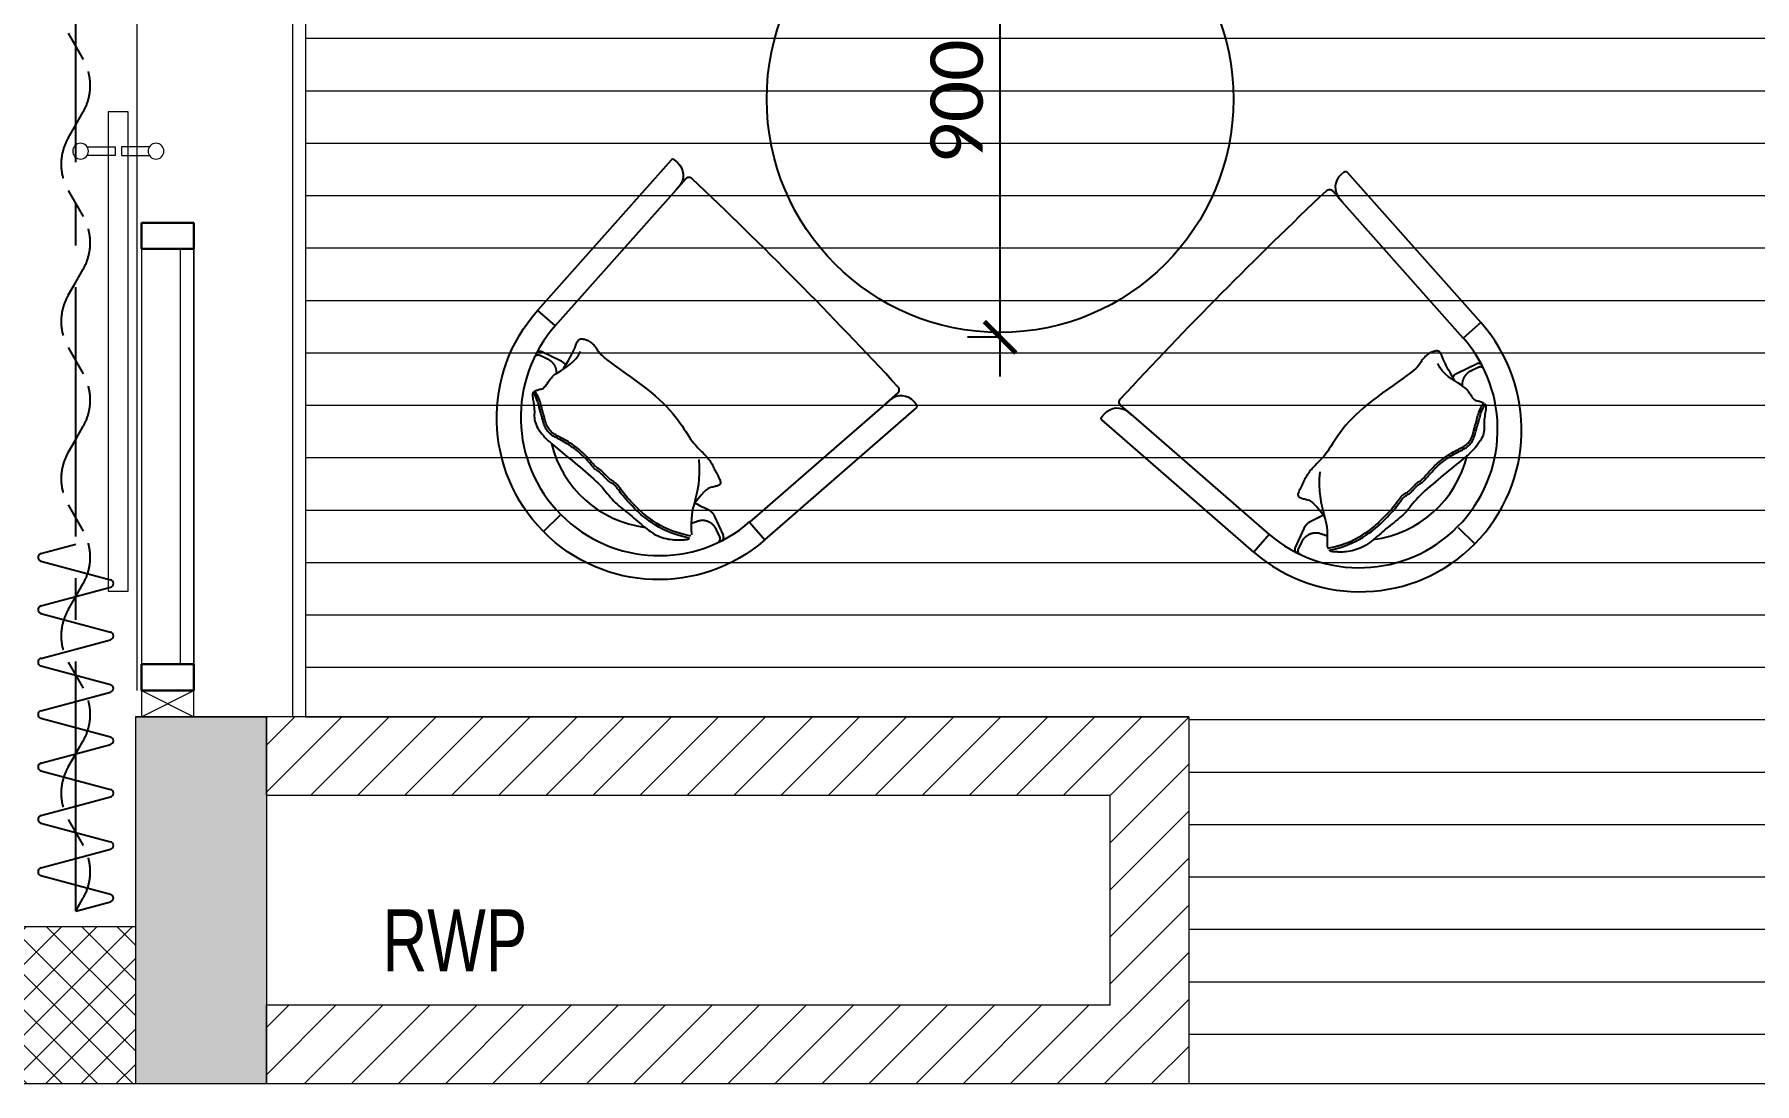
# Model space of a CAD drawing. Header units: millimetres. Extents: x -18512 to 101824, y -95768 to 52898.
# Drawn here: x 30495 to 33778, y -63147 to -61145 of the extents above; entities that cross this region are included whole.
import ezdxf

# ---------------------------------------------------------------- set-up
doc = ezdxf.new("R2010")
doc.units = ezdxf.units.MM
doc.header["$LTSCALE"] = 25
doc.header["$PDMODE"] = 3
doc.linetypes.add('CENTER2', pattern=[28.575, 19.05, -3.175, 3.175, -3.175])
doc.linetypes.add('HIDDEN2', pattern=[4.7625, 3.175, -1.5875])
doc.layers.get('0').update_dxf_attribs({"color": 254, "lineweight": 0})
doc.layers.get('Defpoints').update_dxf_attribs({"lineweight": 0})
for name, color, linetype in [('1547 I-StB-p-00-GA$0$WD-FURNITURE', 1, 'Continuous'), ('4_Furniture', 3, 'Continuous'), ('AR WALL HATCH', 8, 'Continuous'), ('WD-FURNITURE-2', 5, 'Continuous'), ('WD-JOINERY-2', 5, 'Continuous')]:
    doc.layers.add(name, color=color, linetype=linetype)
for name, color, linetype, lineweight in [('A-ANNO-TEXT', 2, 'Continuous', 9), ('A-DOOR', 31, 'Continuous', 18), ('A-GLAZ', 6, 'Continuous', 9), ('A-GLAZ-CWMG', 51, 'Continuous', 9), ('Archi-frame', 253, 'Continuous', 9), ('I-WALL', 2, 'Continuous', 9), ('S-COLS', 6, 'Continuous', 9), ('wood flooring', 8, 'Continuous', 13)]:
    doc.layers.add(name, color=color, linetype=linetype, lineweight=lineweight)
doc.styles.add('Arial Narrow_3', font='fi_9001f.ttf', dxfattribs={"width": 0.75, "height": 117.993921})
doc.styles.add('FW_Calibri', font='calibri.ttf')
doc.dimstyles.new('1-50', dxfattribs={"dimscale": 50, "dimtxt": 2, "dimasz": 1.2, "dimexe": 1.25, "dimexo": 0.625, "dimtad": 1, "dimdec": 0, "dimtxsty": 'FW_Calibri', "dimblk": 'ARCHTICK', "dimcen": 2.5, "dimdle": 1.5, "dimadec": 0, "dimazin": 0, "dimtfac": 1, "dimtdec": 0, "dimtmove": 0, "dimatfit": 3, "dimfxl": 6, "dimfxlon": 1, "dimarcsym": 0})

# ---------------------------------------------------------------- blocks, each defined once
blk = doc.blocks.new('A$C8985d8ab')
at = {"layer": 'WD-JOINERY-2', "color": 9}
for p, q in [((366.2, 634.5), (398.7, 672.2)), ((497.7, 669.5), (430.4, 683)), ((369.4, 500.5), (202.8, 440.2)), ((741.7, 425.9), (751.3, 444.1)), ((36.6, 411.3), (131.5, 423.1)), ((369.3, 371.2), (242.9, 372.8)), ((749.1, 348.7), (742.1, 378.1)), ((892.3, 306.5), (887.1, 268.3)), ((334.6, 265.1), (285.9, 259.6)), ((418.8, 102.7), (524.1, 113.9)), ((462.9, 112.8), (462.9, 112.8)), ((462.9, 112.8), (462.9, 112.8)), ((418.2, 3.2), (380.2, 24.5)), ((433.4, 4.6), (433.4, 4.6)), ((439.7, 1.8), (510.7, 30.5))]:
    blk.add_line(p, q, dxfattribs=at)
for points in [[(653.3, 427.9), (654.4, 473.5), (682.6, 509.3), (708.2, 531.4), (717.3, 529)], [(630.7, 435.3), (622.1, 460.6), (643.6, 501.1)], [(780.9, 319.7), (767.9, 339.2), (798.9, 346.2), (768.2, 352.7), (757.1, 370.3), (753.8, 393.4), (760.3, 426), (778.3, 452.5), (796, 467.5)], [(618.2, 367.5), (608.4, 338.2)], [(635.8, 337.5), (642.1, 316.8), (657.6, 298.3)], [(697.3, 240.4), (707.2, 272), (712.2, 292.4), (687.6, 313.5), (670.2, 345.8)]]:
    blk.add_lwpolyline(points, dxfattribs=at)
blk.add_lwpolyline([(714.6, 392.3), (734.6, 382.5), (738.8, 357.5), (754.2, 332.1), (792.9, 312.3), (851.6, 307), (883.4, 299.4), (890.4, 306.1), (911, 310.1), (938.7, 323.1), (957.6, 354.6), (965.3, 390.9), (959.5, 432), (942, 462), (905.8, 474.3), (892.1, 476.9), (892.3, 481.5), (858, 480), (819.2, 478.6), (780.3, 470.4), (754.9, 459.7), (738.5, 439.5), (732.9, 414.6), (713.3, 403.3)], close=True, dxfattribs=at)
for centre, radius, start, end in [((423.9, 650.5), 33.2, 78.6121, 139.1544), ((551.8, 937.8), 273.7, 258.6122, 262.6732), ((416.7, -113), 785.7, 57.4457, 82.6731), ((390, 613.9), 31.5, 139.1544, 284.4986), ((475.5, 283.4), 309.8, 47.399, 104.4986), ((619.9, -234.5), 787, 89.3213, 105.5828), ((785.7, 465.1), 99.9, 7.643, 57.4457), ((90.7, 750.3), 329.7, 277.0987, 289.8724), ((41.8, 369.9), 41.8, 97.0986, 295.744), ((237.7, -36.5), 409.4, 89.278, 115.744), ((378.5, -76), 447.3, 76.5459, 91.1753), ((259.3, 917.9), 657.2, 276.5769, 290.3058), ((498.3, 355.9), 243.4, 276.1017, 338.7228), ((763.2, 278.5), 124.3, 312.4672, 355.2768), ((275.3, 216.9), 40.4, 102.8076, 268.1986), ((305.5, 84), 176.7, 96.3655, 102.8076), ((442.6, 911.1), 741.7, 266.8808, 289.977), ((322.5, 1718.6), 1542.8, 268.1986, 271.9976), ((457.3, 612.7), 577.3, 280.0982, 312.4672), ((422.1, 71.7), 31.2, 96.1016, 190.2634), ((391, 43.9), 22.2, 89.0247, 240.7369), ((600.7, -192), 240.1, 100.0982, 112.0145), ((430.4, 24.9), 24.9, 240.7369, 292.0145)]:
    blk.add_arc(centre, radius, start, end, dxfattribs=at)
blk = doc.blocks.new('System Panel - Glazed-8454171-GROUND FLOOR PLAN')
at = {"layer": 'A-GLAZ', "lineweight": 18}
for p, q in [((396.25, 49.5), (-396.25, 49.5)), ((-396.25, 49.5), (-396.25, 24.5)), ((396.25, 24.5), (396.25, 49.5)), ((-396.25, 24.5), (396.25, 24.5))]:
    blk.add_line(p, q, dxfattribs=at)
blk = doc.blocks.new('Q  CurtainWall sliding door - GD03 85mm-8454172-GROUND FLOOR PLAN')
at = {"layer": 'A-DOOR'}
for p, q in [((276.7, 153.3), (276.7, 100)), ((292.7, 100), (292.7, 153.3)), ((209.7, 75), (209.7, 113)), ((209.7, 113), (1124.1, 113)), ((276.7, 100), (292.7, 100)), ((1124.1, 113), (1124.1, 75)), ((1124.1, 75), (209.7, 75)), ((276.7, 34.7), (276.7, 88)), ((276.7, 88), (292.7, 88)), ((292.7, 88), (292.7, 34.7))]:
    blk.add_line(p, q, dxfattribs=at)
for centre in [(284.7, 166), (284.7, 22)]:
    blk.add_circle(centre, 15, dxfattribs=at)
blk = doc.blocks.new('Rectangular Mullion - 50 x 100mm-8454170-GROUND FLOOR PLAN')
at = {"layer": 'A-GLAZ-CWMG'}
for p, q in [((15590.4, -12877.3), (15590.4, -12084.8)), ((15690.4, -12877.3), (15690.4, -12084.8))]:
    blk.add_line(p, q, dxfattribs=at)
blk = doc.blocks.new('Rectangular Mullion - 50 x 100mm-7747785-GROUND FLOOR PLAN')
at = {"layer": 'A-GLAZ-CWMG', "lineweight": 30}
for p, q in [((0, 50), (-50, 50)), ((-50, 50), (-50, -50)), ((0, -50), (0, 50)), ((-50, -50), (0, -50))]:
    blk.add_line(p, q, dxfattribs=at)
blk = doc.blocks.new('Rectangular Mullion - 50 x 100mm-5950993-GROUND FLOOR PLAN')
at = {"layer": 'A-GLAZ-CWMG', "lineweight": 30}
for p, q in [((-25, 50), (25, 50)), ((-25, -50), (-25, 50)), ((25, 50), (25, -50)), ((25, -50), (-25, -50))]:
    blk.add_line(p, q, dxfattribs=at)
blk = doc.blocks.new('*U340')
at = {"color": 1}
for p, q in [((67.8, 66.3), (32.2, -66.3)), ((82.2, 66.3), (100, 0)), ((167.8, 66.3), (132.2, -66.3)), ((182.2, 66.3), (200, 0)), ((267.8, 66.3), (232.2, -66.3)), ((282.2, 66.3), (300, 0)), ((367.8, 66.3), (332.2, -66.3)), ((382.2, 66.3), (400, 0)), ((467.8, 66.3), (432.2, -66.3)), ((482.2, 66.3), (500, 0)), ((567.8, 66.3), (532.2, -66.3)), ((582.2, 66.3), (600, 0)), ((667.8, 66.3), (632.2, -66.3)), ((682.2, 66.3), (700, 0)), ((0, 0), (17.8, -66.3)), ((100, 0), (117.8, -66.3)), ((200, 0), (217.8, -66.3)), ((300, 0), (317.8, -66.3)), ((400, 0), (417.8, -66.3)), ((500, 0), (517.8, -66.3)), ((600, 0), (617.8, -66.3))]:
    blk.add_line(p, q, dxfattribs=at)
at = {"color": 1, "linetype": 'CENTER2'}
blk.add_line((0, 0), (2143.8, 0), dxfattribs=at)
at = {"color": 1, "linetype": 'HIDDEN2'}
for p, q in [((175, 14.4), (125, -14.4)), ((275, 14.4), (300, 0)), ((475, 14.4), (425, -14.4)), ((575, 14.4), (600, 0)), ((775, 14.4), (725, -14.4)), ((875, 14.4), (900, 0)), ((1075, 14.4), (1025, -14.4)), ((1175, 14.4), (1200, 0)), ((1375, 14.4), (1325, -14.4)), ((1475, 14.4), (1500, 0)), ((1675, 14.4), (1625, -14.4)), ((1775, 14.4), (1800, 0)), ((1975, 14.4), (1925, -14.4)), ((2075, 14.4), (2100, 0)), ((0, 0), (25, -14.4)), ((300, 0), (325, -14.4)), ((600, 0), (625, -14.4)), ((900, 0), (925, -14.4)), ((1200, 0), (1225, -14.4)), ((1500, 0), (1525, -14.4)), ((1800, 0), (1825, -14.4))]:
    blk.add_line(p, q, dxfattribs=at)
at = {"color": 1}
for centre, start, end in [((75, 64.3), 15, 165), ((175, 64.3), 15, 165), ((275, 64.3), 15, 165), ((375, 64.3), 15, 165), ((475, 64.3), 15, 165), ((575, 64.3), 15, 165), ((675, 64.3), 15, 165), ((25, -64.3), 195, 345), ((125, -64.3), 195, 345), ((225, -64.3), 195, 345), ((325, -64.3), 195, 345), ((425, -64.3), 195, 345), ((525, -64.3), 195, 345), ((625, -64.3), 195, 345)]:
    blk.add_arc(centre, 7.5, start, end, dxfattribs=at)
at = {"color": 1, "linetype": 'HIDDEN2'}
for centre, start, end in [((225, -72.2), 60, 120), ((525, -72.2), 60, 120), ((825, -72.2), 60, 120), ((1125, -72.2), 60, 120), ((1425, -72.2), 60, 120), ((1725, -72.2), 60, 120), ((2025, -72.2), 60, 120), ((75, 72.2), 240, 300), ((375, 72.2), 240, 300), ((675, 72.2), 240, 300), ((975, 72.2), 240, 300), ((1275, 72.2), 240, 300), ((1575, 72.2), 240, 300), ((1875, 72.2), 240, 300)]:
    blk.add_arc(centre, 100, start, end, dxfattribs=at)
blk = doc.blocks.new('_ArchTick')
at = {"color": 0, "linetype": 'ByBlock', "const_width": 0.15}
blk.add_lwpolyline([(-0.5, -0.5), (0.5, 0.5)], dxfattribs=at)
blk = doc.blocks.new('*D446')
at = {"layer": 'Defpoints', "color": 0, "transparency": 16777216}
for p in [(32338.3, -60823.2), (32338.3, -60823.2), (32338.3, -61722.7)]:
    blk.add_point(p, dxfattribs=at)
at = {"layer": 'I-WALL', "color": 0, "lineweight": -2, "transparency": 16777216}
for p, q in [((32338.3, -61797.7), (32338.3, -60748.2)), ((32338.3, -60823.2), (32275.8, -60823.2)), ((32338.3, -61722.7), (32275.8, -61722.7))]:
    blk.add_line(p, q, dxfattribs=at)
at = {"layer": 'I-WALL', "color": 0, "lineweight": -2, "transparency": 16777216, "xscale": 59.99999999999995, "yscale": 59.99999999999995, "zscale": 59.99999999999995}
for p, rotation in [((32338.3, -60823.2), 90), ((32338.3, -61722.7), 270)]:
    blk.add_blockref('_ArchTick', p, dxfattribs=dict(at, rotation=rotation))
at = {"layer": 'I-WALL', "color": 0, "transparency": 16777216, "insert": (32255.8, -61273), "char_height": 100, "attachment_point": 5, "rotation": 90, "style": 'FW_Calibri'}
blk.add_mtext('900', dxfattribs=at)

msp = doc.modelspace()

# ---------------------------------------------------------------- hatches: boundary and pattern name
at = {"layer": 'AR WALL HATCH', "lineweight": 5, "ltscale": 25}
h = msp.add_hatch(dxfattribs=at)
h.set_pattern_fill('ANSI31', color=256, scale=20, style=0)
h.set_pattern_definition([(45, (15109.02, 35539.32), (-44.90128, 44.90128), [])])
h.paths.add_polyline_path([(30938.1, -62446.9), (32698.1, -62446.9), (32698.1, -63146.9), (30938.1, -63146.9), (30938.1, -62996.9), (32548.1, -62996.9), (32548.1, -62596.9), (30938.1, -62596.9)])
h = msp.add_hatch(dxfattribs=at)
h.set_pattern_fill('ANSI37', color=256, scale=15, style=0)
h.set_pattern_definition([(45, (15109.02, 35539.32), (-33.67596, 33.67596), []), (135, (15109.02, 35539.32), (-33.67596, -33.67596), [])])
h.paths.add_polyline_path([(30688.1, -63146.9), (25818.1, -63146.9), (25818.1, -62846.9), (30688.1, -62846.9)])
at = {"layer": 'S-COLS', "lineweight": 5}
msp.add_hatch(color=252, dxfattribs=at).paths.add_polyline_path([(30938.1, -62446.9), (30938.1, -63146.9), (30688.1, -63146.9), (30688.1, -62446.9), (30788.1, -62446.9)], flags=0)
at = {"layer": 'wood flooring'}
h = msp.add_hatch(dxfattribs=at)
h.set_pattern_fill('_USER', color=256, scale=100, pattern_type=0)
h.set_pattern_definition([(360, (338285.01, 171947.46), (-2e-14, 100), [])])
h.paths.add_polyline_path([(33755.5, -49171.9), (31012.9, -49171.9), (31012.9, -49811.5), (31012.9, -62446.9), (32698.1, -62446.9), (32698.1, -63146.9), (33808.1, -63146.9)])

# ---------------------------------------------------------------- linework, layer by layer
at = {"layer": '1547 I-StB-p-00-GA$0$WD-FURNITURE'}
for p, q in [((31499.5, -61767.6), (31463.5, -61750.6)), ((33211.8, -61790.8), (33247.7, -61773.8)), ((31498.7, -62062.4), (31467, -62093.8)), ((31793.4, -62064.6), (31810, -62100.7)), ((32917.8, -62087.8), (32901.2, -62123.9)), ((33212.5, -62085.6), (33244.2, -62117))]:
    msp.add_line(p, q, dxfattribs=at)
at = {"layer": '1547 I-StB-p-00-GA$0$WD-FURNITURE', "linetype": 'Continuous'}
for p, q in [((32128.4, -61842.3), (32128.4, -61842.3)), ((32582.8, -61865.4), (32582.8, -61865.4))]:
    msp.add_line(p, q, dxfattribs=at)
at = {"layer": '1547 I-StB-p-00-GA$0$WD-FURNITURE'}
for points in [[(31716.5, -61384.3, 0.414214), (31710.8, -61384.7), (31455.7, -61671.6)], [(31716.5, -61384.3), (31716.5, -61384.3), (31722.5, -61389.7, -0.407734), (31725.7, -61434.9)], [(32122, -61847.8), (32143, -61829.6, 0.423323), (32143.7, -61817.9, 0.016951), (31750, -61420, 0.423327), (31738.4, -61420.6), (31719.9, -61441.5)], [(32994.7, -61407.5), (32994.7, -61407.5), (32988.7, -61412.8, 0.407734), (32985.5, -61458.1)], [(32994.7, -61407.5, -0.414214), (33000.4, -61407.8), (33255.5, -61694.8)], [(32128.6, -61842.1), (31859.8, -62075.9), (31889, -62109.6, -0.93783), (31455.7, -61671.6), (31489, -61701.2), (31725.7, -61434.9)], [(32589.3, -61871), (32568.2, -61852.7, -0.423323), (32567.5, -61841.1, -0.016951), (32961.2, -61443.2, -0.423327), (32972.9, -61443.7), (32991.4, -61464.6)], [(32582.6, -61865.2), (32851.5, -62099.1), (32822.2, -62132.7, 0.93783), (33255.5, -61694.8), (33222.2, -61724.4), (32985.5, -61458.1)], [(32179, -61851.8), (32179, -61851.8), (32173.8, -61845.7, 0.407734), (32128.6, -61842.1)], [(31889, -62109.6), (32178.6, -61857.5, 0.414214), (32179, -61851.8)], [(32822.2, -62132.7), (32532.6, -61880.7, -0.414214), (32532.2, -61874.9)], [(32532.2, -61874.9), (32532.2, -61874.9), (32537.4, -61868.9, -0.407734), (32582.6, -61865.2)], [(31799.2, -62114.7, 0.422618), (31803.4, -62103.9), (31797.2, -62090.5), (31796.8, -62089.7)], [(32912, -62137.9, -0.422618), (32907.8, -62127.1), (32914, -62113.7), (32914.4, -62112.8)]]:
    msp.add_lwpolyline(points, format="xyb", dxfattribs=at)
for points in [[(31505.2, -61782.7), (31510.2, -61774.2), (31514.3, -61767), (31517.6, -61761.1), (31520.2, -61756.3), (31522.3, -61752.3), (31523.9, -61749), (31525.2, -61746.3), (31526.3, -61743.9), (31527.2, -61741.8), (31528, -61739.8), (31528.8, -61737.9), (31529.5, -61736.2), (31530.1, -61734.7), (31530.8, -61733.3), (31531.4, -61731.9), (31532.1, -61730.8), (31532.8, -61729.7), (31533.5, -61728.7), (31534.3, -61727.9), (31535.2, -61727.1), (31536.2, -61726.6), (31537.4, -61726.1), (31538.6, -61725.9), (31540.1, -61725.8), (31541.7, -61725.9), (31543.4, -61726.2), (31545.2, -61726.6), (31547.2, -61727.2), (31549.2, -61728), (31551.2, -61729), (31553.2, -61730.1), (31555.3, -61731.3), (31557.2, -61732.7), (31559.1, -61734.2), (31561, -61735.9), (31562.7, -61737.6), (31564.3, -61739.3), (31565.9, -61741.1), (31567.3, -61743), (31568.5, -61744.8), (31569.6, -61746.7), (31570.8, -61748.6), (31572.2, -61750.7), (31574, -61753.1), (31576.5, -61755.8), (31579.8, -61759), (31584.1, -61762.8), (31589.6, -61767.3), (31596.5, -61772.5), (31604.5, -61778.3), (31613.4, -61784.7), (31623, -61791.5), (31632.9, -61798.6), (31643, -61805.9), (31652.9, -61813.2), (31662.5, -61820.5), (31671.4, -61827.7), (31679.7, -61834.7), (31687.5, -61841.5), (31694.6, -61848.2), (31701.3, -61854.8), (31707.4, -61861.3), (31713, -61867.6), (31718.2, -61873.9), (31722.9, -61880), (31727.2, -61886), (31731.2, -61891.9), (31734.9, -61897.5), (31738.4, -61902.8), (31741.6, -61907.9), (31744.7, -61912.6), (31747.6, -61917), (31750.5, -61920.9), (31753.3, -61924.5), (31756, -61927.8), (31758.7, -61930.8), (31761.3, -61933.6), (31763.9, -61936.2), (31766.4, -61938.8), (31768.9, -61941.3), (31771.4, -61943.7), (31773.8, -61946.2), (31776.1, -61948.7), (31778.3, -61951.2), (31780.4, -61953.6), (31782.3, -61956), (31784.1, -61958.3), (31785.8, -61960.6), (31787.2, -61962.8), (31788.5, -61965), (31789.7, -61967.1), (31790.8, -61969.2), (31791.8, -61971.4), (31792.8, -61973.6), (31793.9, -61975.8), (31795, -61978.1), (31796.2, -61980.4), (31797.4, -61982.8), (31798.7, -61985.3), (31799.9, -61987.7), (31801.1, -61990), (31802.2, -61992.2), (31803.1, -61994.3), (31803.8, -61996.2), (31804.3, -61997.9), (31804.6, -61999.3), (31804.6, -62000.6), (31804.5, -62001.8), (31804.1, -62002.8), (31803.5, -62003.6), (31802.7, -62004.4), (31801.7, -62005.1), (31800.6, -62005.7), (31799.2, -62006.2), (31797.7, -62006.8), (31796, -62007.2), (31794.2, -62007.7), (31792.2, -62008.2), (31790.2, -62008.7), (31788, -62009.1), (31785.7, -62009.7), (31783.2, -62010.6), (31780.3, -62012.2), (31776.8, -62014.8), (31772.7, -62018.6), (31767.7, -62024.1), (31761.8, -62031.4), (31754.7, -62041)], [(31748, -62102.1), (31735.2, -62099.4), (31723.7, -62096.3), (31713.5, -62092.8), (31704.3, -62089.1), (31696.1, -62085.2), (31688.8, -62081.3), (31682.4, -62077.4), (31676.6, -62073.7), (31671.5, -62070.2), (31667, -62066.9), (31662.9, -62063.8), (31659.1, -62060.7), (31655.7, -62057.8), (31652.4, -62054.8), (31649.3, -62051.9), (31646.2, -62048.9), (31643, -62045.7), (31639.8, -62042.5), (31636.6, -62039.3), (31633.4, -62036), (31630.3, -62032.6), (31627.4, -62029.3), (31624.5, -62026.1), (31621.9, -62022.8), (31619.4, -62019.7), (31617.2, -62016.7), (31615.1, -62013.8), (31613.2, -62011.1), (31611.3, -62008.6), (31609.6, -62006.3), (31607.9, -62004.3), (31606.3, -62002.5), (31604.6, -62001), (31603, -61999.8), (31601.4, -61998.7), (31599.8, -61997.7), (31598.1, -61996.7), (31596.5, -61995.7), (31594.8, -61994.6), (31593, -61993.3), (31591.3, -61991.7), (31589.5, -61990), (31587.7, -61988.2), (31585.9, -61986.2), (31584.1, -61984.3), (31582.4, -61982.5), (31580.7, -61980.7), (31579.1, -61979.2), (31577.6, -61977.9), (31576.2, -61976.8), (31574.8, -61975.9), (31573.5, -61975), (31572.2, -61974.2), (31571, -61973.4), (31569.7, -61972.5), (31568.5, -61971.6), (31567.2, -61970.4), (31565.9, -61969.1), (31564.5, -61967.7), (31563.1, -61966.1), (31561.5, -61964.3), (31559.9, -61962.4), (31558.1, -61960.3), (31556.1, -61958.1), (31554, -61955.8), (31551.8, -61953.3), (31549.3, -61950.7), (31546.7, -61948.1), (31544, -61945.4), (31541.1, -61942.7), (31538.1, -61939.9), (31535, -61937.2), (31531.7, -61934.6), (31528.4, -61932), (31524.9, -61929.5), (31521.5, -61927.1), (31518, -61924.7), (31514.5, -61922.5), (31511.1, -61920.5), (31507.8, -61918.6), (31504.6, -61916.8), (31501.5, -61915.2), (31498.5, -61913.6), (31495.6, -61912.2), (31492.9, -61910.7), (31490.3, -61909.3), (31487.9, -61907.9), (31485.7, -61906.5), (31483.6, -61904.9), (31481.7, -61903.3), (31480, -61901.6), (31478.4, -61899.8), (31476.9, -61897.9), (31475.6, -61896), (31474.4, -61893.9), (31473.4, -61891.6), (31472.4, -61889.3), (31471.5, -61886.9), (31470.8, -61884.5), (31470.1, -61882.1), (31469.5, -61879.8), (31468.9, -61877.6), (31468.5, -61875.6), (31468, -61873.8), (31467.7, -61872.4), (31467.3, -61871.1), (31467, -61870.1), (31466.7, -61869.1), (31466.4, -61868.2), (31466.1, -61867.4), (31465.8, -61866.4), (31465.5, -61865.4), (31465.1, -61864.2), (31464.8, -61862.8), (31464.4, -61861.3), (31463.9, -61859.6), (31463.4, -61857.8), (31462.9, -61855.7), (31462.3, -61853.5), (31461.7, -61851.2), (31461.1, -61848.7), (31460.3, -61846), (31459.4, -61843.1), (31458.2, -61840), (31456.8, -61836.6), (31455.1, -61833.1), (31453, -61829.3), (31450.5, -61825.2), (31450.8, -61825.1), (31452.1, -61824.5), (31453.6, -61824), (31455.2, -61823.5), (31456.7, -61823), (31458.2, -61822.6), (31459.7, -61822.2), (31461, -61821.9), (31462.2, -61821.6), (31463.2, -61821.4), (31464.1, -61821.1), (31465, -61820.8), (31465.8, -61820.4), (31466.6, -61820), (31467.4, -61819.4), (31468.2, -61818.6), (31469.1, -61817.6), (31470.1, -61816.5), (31471.1, -61815.3), (31472.1, -61813.8), (31473.2, -61812.3), (31474.3, -61810.7), (31475.3, -61809.1), (31476.4, -61807.4), (31477.5, -61805.6), (31478.7, -61803.9), (31480.2, -61802), (31481.9, -61800), (31484.1, -61797.8), (31486.9, -61795.4), (31490.4, -61792.8), (31494.6, -61789.9), (31499.7, -61786.7), (31505.5, -61783.1), (31511.6, -61779), (31517.7, -61774.5), (31523.7, -61769.4), (31529.1, -61763.7), (31533.8, -61757.2), (31537.4, -61750)], [(33206, -61805.9), (33201, -61797.3), (33196.9, -61790.2), (33193.6, -61784.3), (33191, -61779.4), (33188.9, -61775.5), (33187.3, -61772.2), (33186, -61769.5), (33185, -61767.1), (33184, -61764.9), (33183.2, -61762.9), (33182.4, -61761.1), (33181.8, -61759.4), (33181.1, -61757.8), (33180.5, -61756.4), (33179.8, -61755.1), (33179.2, -61753.9), (33178.5, -61752.8), (33177.7, -61751.9), (33176.9, -61751), (33176, -61750.3), (33175, -61749.7), (33173.8, -61749.3), (33172.6, -61749), (33171.2, -61749), (33169.6, -61749.1), (33167.8, -61749.3), (33166, -61749.8), (33164.1, -61750.4), (33162.1, -61751.2), (33160, -61752.1), (33158, -61753.2), (33156, -61754.5), (33154, -61755.9), (33152.1, -61757.4), (33150.3, -61759), (33148.5, -61760.7), (33146.9, -61762.5), (33145.4, -61764.3), (33144, -61766.1), (33142.7, -61768), (33141.6, -61769.8), (33140.4, -61771.7), (33139, -61773.8), (33137.2, -61776.2), (33134.7, -61779), (33131.4, -61782.2), (33127.1, -61786), (33121.6, -61790.5), (33114.7, -61795.7), (33106.7, -61801.5), (33097.8, -61807.9), (33088.2, -61814.7), (33078.3, -61821.8), (33068.2, -61829), (33058.3, -61836.4), (33048.8, -61843.7), (33039.8, -61850.8), (33031.5, -61857.8), (33023.8, -61864.7), (33016.6, -61871.4), (33010, -61878), (33003.9, -61884.4), (32998.2, -61890.8), (32993.1, -61897), (32988.3, -61903.2), (32984, -61909.2), (32980, -61915), (32976.3, -61920.6), (32972.8, -61926), (32969.6, -61931.1), (32966.5, -61935.8), (32963.6, -61940.2), (32960.7, -61944.1), (32957.9, -61947.7), (32955.2, -61950.9), (32952.5, -61953.9), (32949.9, -61956.7), (32947.3, -61959.4), (32944.8, -61961.9), (32942.3, -61964.4), (32939.9, -61966.9), (32937.5, -61969.4), (32935.2, -61971.9), (32932.9, -61974.3), (32930.9, -61976.7), (32928.9, -61979.1), (32927.1, -61981.5), (32925.5, -61983.7), (32924, -61985.9), (32922.7, -61988.1), (32921.5, -61990.3), (32920.5, -61992.4), (32919.4, -61994.5), (32918.4, -61996.7), (32917.3, -61998.9), (32916.2, -62001.2), (32915, -62003.6), (32913.8, -62006), (32912.5, -62008.4), (32911.3, -62010.8), (32910.1, -62013.2), (32909.1, -62015.4), (32908.2, -62017.5), (32907.4, -62019.3), (32906.9, -62021), (32906.6, -62022.5), (32906.6, -62023.8), (32906.8, -62024.9), (32907.1, -62025.9), (32907.7, -62026.8), (32908.5, -62027.6), (32909.5, -62028.2), (32910.7, -62028.8), (32912, -62029.4), (32913.5, -62029.9), (32915.2, -62030.4), (32917, -62030.9), (32919, -62031.3), (32921, -62031.8), (32923.2, -62032.3), (32925.5, -62032.9), (32928, -62033.8), (32930.9, -62035.4), (32934.4, -62037.9), (32938.5, -62041.8), (32943.5, -62047.2), (32949.4, -62054.6), (32956.5, -62064.2)], [(32963.2, -62125.3), (32976, -62122.6), (32987.5, -62119.5), (32997.8, -62116), (33007, -62112.3), (33015.1, -62108.4), (33022.4, -62104.5), (33028.9, -62100.6), (33034.6, -62096.9), (33039.7, -62093.4), (33044.3, -62090.1), (33048.4, -62086.9), (33052.1, -62083.9), (33055.5, -62080.9), (33058.8, -62078), (33061.9, -62075), (33065.1, -62072), (33068.2, -62068.9), (33071.4, -62065.7), (33074.6, -62062.4), (33077.8, -62059.1), (33080.9, -62055.8), (33083.9, -62052.5), (33086.7, -62049.2), (33089.3, -62046), (33091.8, -62042.9), (33094, -62039.9), (33096.1, -62037), (33098.1, -62034.3), (33099.9, -62031.8), (33101.6, -62029.5), (33103.3, -62027.4), (33105, -62025.7), (33106.6, -62024.2), (33108.2, -62022.9), (33109.8, -62021.8), (33111.5, -62020.8), (33113.1, -62019.9), (33114.8, -62018.9), (33116.5, -62017.7), (33118.2, -62016.4), (33119.9, -62014.9), (33121.7, -62013.2), (33123.5, -62011.3), (33125.3, -62009.4), (33127.1, -62007.5), (33128.8, -62005.6), (33130.5, -62003.9), (33132.1, -62002.4), (33133.6, -62001.1), (33135, -62000), (33136.4, -61999), (33137.7, -61998.2), (33139, -61997.4), (33140.2, -61996.6), (33141.5, -61995.7), (33142.7, -61994.7), (33144, -61993.6), (33145.3, -61992.3), (33146.7, -61990.9), (33148.2, -61989.2), (33149.7, -61987.5), (33151.4, -61985.6), (33153.2, -61983.5), (33155.1, -61981.3), (33157.2, -61978.9), (33159.5, -61976.5), (33161.9, -61973.9), (33164.5, -61971.2), (33167.2, -61968.5), (33170.1, -61965.8), (33173.1, -61963.1), (33176.2, -61960.4), (33179.5, -61957.7), (33182.9, -61955.2), (33186.3, -61952.6), (33189.7, -61950.2), (33193.2, -61947.9), (33196.7, -61945.7), (33200.1, -61943.6), (33203.4, -61941.7), (33206.7, -61939.9), (33209.8, -61938.3), (33212.8, -61936.8), (33215.6, -61935.3), (33218.3, -61933.9), (33220.9, -61932.5), (33223.3, -61931.1), (33225.6, -61929.6), (33227.6, -61928.1), (33229.5, -61926.5), (33231.3, -61924.8), (33232.9, -61923), (33234.3, -61921.1), (33235.6, -61919.1), (33236.8, -61917), (33237.9, -61914.8), (33238.8, -61912.5), (33239.7, -61910.1), (33240.5, -61907.6), (33241.1, -61905.2), (33241.7, -61902.9), (33242.3, -61900.7), (33242.8, -61898.8), (33243.2, -61897), (33243.6, -61895.5), (33243.9, -61894.3), (33244.2, -61893.2), (33244.5, -61892.3), (33244.8, -61891.4), (33245.1, -61890.5), (33245.4, -61889.6), (33245.7, -61888.6), (33246.1, -61887.4), (33246.5, -61886), (33246.9, -61884.5), (33247.3, -61882.8), (33247.8, -61880.9), (33248.3, -61878.9), (33248.9, -61876.7), (33249.5, -61874.3), (33250.2, -61871.8), (33250.9, -61869.1), (33251.9, -61866.2), (33253, -61863.1), (33254.4, -61859.8), (33256.1, -61856.2), (33258.2, -61852.4), (33260.7, -61848.4), (33260.4, -61848.2), (33259.1, -61847.7), (33257.6, -61847.1), (33256.1, -61846.6), (33254.5, -61846.2), (33253, -61845.7), (33251.6, -61845.4), (33250.2, -61845.1), (33249.1, -61844.8), (33248, -61844.5), (33247.1, -61844.3), (33246.2, -61844), (33245.4, -61843.6), (33244.6, -61843.1), (33243.8, -61842.5), (33243, -61841.8), (33242.1, -61840.8), (33241.1, -61839.7), (33240.1, -61838.4), (33239.1, -61837), (33238, -61835.5), (33237, -61833.9), (33235.9, -61832.2), (33234.8, -61830.5), (33233.7, -61828.8), (33232.5, -61827), (33231.1, -61825.1), (33229.3, -61823.1), (33227.1, -61820.9), (33224.3, -61818.5), (33220.9, -61815.9), (33216.6, -61813), (33211.5, -61809.8), (33205.8, -61806.2), (33199.7, -61802.2), (33193.5, -61797.7), (33187.6, -61792.6), (33182.1, -61786.8), (33177.4, -61780.4), (33173.8, -61773.2)], [(31763.1, -61956.3), (31764, -61969.7), (31764.1, -61982), (31763.5, -61993.4), (31762.4, -62003.8), (31760.9, -62013.3), (31759.1, -62022), (31757.2, -62029.8), (31755.4, -62036.8), (31753.6, -62043.1), (31752.1, -62049), (31750.8, -62055), (31749.8, -62061.4), (31749, -62068.7), (31748.6, -62077.3), (31748.6, -62087.5), (31749, -62099.9)], [(32948.2, -61979.5), (32947.3, -61992.8), (32947.2, -62005.1), (32947.7, -62016.5), (32948.8, -62027), (32950.4, -62036.5), (32952.1, -62045.1), (32954, -62053), (32955.9, -62060), (32957.6, -62066.3), (32959.1, -62072.2), (32960.4, -62078.2), (32961.5, -62084.6), (32962.2, -62091.9), (32962.6, -62100.4), (32962.6, -62110.7), (32962.3, -62123.1)]]:
    msp.add_lwpolyline(points, dxfattribs=at)
for points in [[(31745.2, -62105.9), (31732.9, -62103.3), (31721.6, -62100.1), (31711.5, -62096.7), (31702.3, -62092.9), (31694.1, -62088.9), (31686.7, -62084.9), (31680.2, -62081), (31674.3, -62077.2), (31669.1, -62073.6), (31664.4, -62070.2), (31660.3, -62067), (31656.5, -62064), (31652.9, -62060.9), (31649.6, -62058), (31646.4, -62054.9), (31643.2, -62051.9), (31640, -62048.7), (31636.8, -62045.4), (31633.5, -62042.1), (31630.3, -62038.8), (31627.2, -62035.4), (31624.2, -62032.1), (31621.4, -62028.9), (31618.7, -62025.7), (31616.3, -62022.6), (31614.1, -62019.6), (31612, -62016.8), (31610.1, -62014.2), (31608.4, -62011.8), (31606.7, -62009.6), (31605.1, -62007.7), (31603.5, -62006), (31601.9, -62004.5), (31600.3, -62003.3), (31598.8, -62002.3), (31597.2, -62001.3), (31595.6, -62000.4), (31593.9, -61999.4), (31592.3, -61998.3), (31590.5, -61996.9), (31588.8, -61995.4), (31587, -61993.7), (31585.2, -61991.8), (31583.4, -61989.9), (31581.6, -61987.9), (31579.9, -61986.1), (31578.2, -61984.3), (31576.6, -61982.8), (31575.1, -61981.5), (31573.7, -61980.4), (31572.3, -61979.4), (31571, -61978.6), (31569.7, -61977.8), (31568.4, -61976.9), (31567.1, -61976), (31565.8, -61975), (31564.5, -61973.8), (31563.2, -61972.5), (31561.7, -61970.9), (31560.2, -61969.3), (31558.6, -61967.4), (31556.9, -61965.5), (31555.1, -61963.3), (31553.1, -61961.1), (31551, -61958.7), (31548.8, -61956.3), (31546.4, -61953.7), (31543.8, -61951.1), (31541.1, -61948.4), (31538.3, -61945.8), (31535.4, -61943.1), (31532.3, -61940.5), (31529.1, -61937.9), (31525.8, -61935.3), (31522.5, -61932.9), (31519.1, -61930.5), (31515.7, -61928.2), (31512.3, -61926.1), (31508.9, -61924), (31505.6, -61922.1), (31502.3, -61920.4), (31499.2, -61918.7), (31496.2, -61917.2), (31493.3, -61915.7), (31490.5, -61914.2), (31487.8, -61912.8), (31485.3, -61911.3), (31482.9, -61909.7), (31480.8, -61908), (31478.7, -61906.3), (31476.9, -61904.4), (31475.1, -61902.5), (31473.6, -61900.4), (31472.1, -61898.3), (31470.8, -61896), (31469.7, -61893.7), (31468.6, -61891.2), (31467.7, -61888.7), (31466.9, -61886.2), (31466.2, -61883.7), (31465.5, -61881.3), (31465, -61879.1), (31464.5, -61877.1), (31464.1, -61875.3), (31463.7, -61873.8), (31463.3, -61872.6), (31463, -61871.5), (31462.7, -61870.5), (31462.4, -61869.7), (31462.1, -61868.8), (31461.8, -61867.8), (31461.5, -61866.8), (31461.2, -61865.6), (31460.8, -61864.2), (31460.4, -61862.6), (31459.9, -61860.9), (31459.4, -61859), (31458.9, -61857), (31458.3, -61854.8), (31457.7, -61852.5), (31457.1, -61850), (31456.3, -61847.4), (31455.4, -61844.6), (31454.3, -61841.6), (31453, -61838.4), (31451.4, -61835.1), (31449.5, -61831.5), (31447.1, -61827.7), (31446.9, -61827.9), (31446.4, -61828.9), (31446.1, -61830.1), (31445.9, -61831.5), (31445.9, -61833.3), (31446.1, -61835.4), (31446.4, -61837.9), (31446.8, -61840.7), (31447.2, -61843.8), (31447.8, -61847.1), (31448.3, -61850.5), (31448.7, -61854), (31449.1, -61857.5), (31449.3, -61860.9), (31449.4, -61864.2), (31449.4, -61867.4), (31449.3, -61870.5), (31449.3, -61873.6), (31449.5, -61876.7), (31449.8, -61879.8), (31450.4, -61883), (31451.3, -61886.3), (31452.6, -61889.6), (31454.2, -61893.1), (31456.2, -61896.6), (31458.5, -61900.2), (31461, -61903.7), (31463.8, -61907.2), (31466.7, -61910.6), (31469.7, -61914), (31472.8, -61917.2), (31476, -61920.3), (31479.3, -61923.3), (31482.7, -61926.4), (31486.3, -61929.4), (31490.1, -61932.5), (31494, -61935.8), (31498.1, -61939.1), (31502.5, -61942.6), (31507, -61946.3), (31511.7, -61950.2), (31516.5, -61954.1), (31521.4, -61958.2), (31526.5, -61962.4), (31531.6, -61966.7), (31536.8, -61971), (31542, -61975.4), (31547.2, -61979.8), (31552.4, -61984.2), (31557.4, -61988.6), (31562.3, -61993), (31566.9, -61997.3), (31571.3, -62001.5), (31575.4, -62005.7), (31579.2, -62009.8), (31582.6, -62013.8), (31585.9, -62017.6), (31588.9, -62021.4), (31591.9, -62025), (31594.8, -62028.5), (31597.7, -62031.9), (31600.7, -62035.2), (31603.9, -62038.3), (31607.2, -62041.3), (31610.6, -62044.3), (31614.1, -62047.2), (31617.6, -62050.1), (31621.2, -62053), (31624.9, -62055.8), (31628.6, -62058.8), (31632.2, -62061.8), (31635.9, -62064.8), (31639.5, -62067.9), (31643.1, -62071), (31646.7, -62074.1), (31650.3, -62077.1), (31653.8, -62080.1), (31657.3, -62083.1), (31660.8, -62085.9), (31664.2, -62088.7), (31667.6, -62091.3), (31671.1, -62093.8), (31674.6, -62096.1), (31678.2, -62098.3), (31681.8, -62100.3), (31685.6, -62102), (31689.5, -62103.6), (31693.4, -62104.9), (31697.4, -62106), (31701.3, -62107), (31705.2, -62107.8), (31708.9, -62108.4), (31712.5, -62108.8), (31715.7, -62109.2), (31718.7, -62109.4), (31721.4, -62109.5), (31723.9, -62109.5), (31726.1, -62109.5), (31728.2, -62109.4), (31730, -62109.3), (31731.7, -62109.2), (31733.2, -62109.1), (31734.6, -62109.1), (31735.9, -62109), (31737.1, -62109), (31738.2, -62108.9), (31739.3, -62108.7), (31740.4, -62108.5), (31741.4, -62108.2), (31742.3, -62107.8), (31743.3, -62107.3), (31744.3, -62106.7)], [(32966, -62129), (32978.4, -62126.4), (32989.6, -62123.3), (32999.7, -62119.8), (33008.9, -62116), (33017.1, -62112.1), (33024.5, -62108.1), (33031.1, -62104.1), (33036.9, -62100.3), (33042.1, -62096.8), (33046.8, -62093.4), (33051, -62090.2), (33054.8, -62087.1), (33058.3, -62084.1), (33061.6, -62081.1), (33064.8, -62078.1), (33068, -62075), (33071.2, -62071.9), (33074.5, -62068.6), (33077.7, -62065.3), (33080.9, -62061.9), (33084, -62058.6), (33087, -62055.3), (33089.9, -62052), (33092.5, -62048.8), (33094.9, -62045.7), (33097.2, -62042.8), (33099.2, -62040), (33101.1, -62037.4), (33102.9, -62035), (33104.5, -62032.8), (33106.2, -62030.8), (33107.7, -62029.1), (33109.3, -62027.7), (33110.9, -62026.5), (33112.5, -62025.5), (33114, -62024.5), (33115.7, -62023.5), (33117.3, -62022.5), (33119, -62021.4), (33120.7, -62020.1), (33122.4, -62018.6), (33124.2, -62016.8), (33126, -62015), (33127.8, -62013), (33129.6, -62011.1), (33131.3, -62009.2), (33133, -62007.5), (33134.6, -62006), (33136.1, -62004.7), (33137.5, -62003.6), (33138.9, -62002.6), (33140.2, -62001.7), (33141.5, -62000.9), (33142.8, -62000.1), (33144.1, -61999.2), (33145.4, -61998.2), (33146.7, -61997), (33148.1, -61995.6), (33149.5, -61994.1), (33151, -61992.4), (33152.6, -61990.6), (33154.3, -61988.6), (33156.1, -61986.5), (33158.1, -61984.3), (33160.2, -61981.9), (33162.5, -61979.4), (33164.9, -61976.9), (33167.4, -61974.3), (33170.1, -61971.6), (33172.9, -61968.9), (33175.8, -61966.3), (33178.9, -61963.6), (33182.1, -61961), (33185.4, -61958.5), (33188.7, -61956), (33192.1, -61953.7), (33195.5, -61951.4), (33199, -61949.2), (33202.3, -61947.2), (33205.6, -61945.3), (33208.9, -61943.5), (33212, -61941.9), (33215, -61940.4), (33218, -61938.9), (33220.8, -61937.4), (33223.4, -61935.9), (33225.9, -61934.4), (33228.3, -61932.9), (33230.5, -61931.2), (33232.5, -61929.4), (33234.4, -61927.6), (33236.1, -61925.7), (33237.7, -61923.6), (33239.1, -61921.5), (33240.4, -61919.2), (33241.6, -61916.8), (33242.6, -61914.4), (33243.5, -61911.9), (33244.3, -61909.4), (33245.1, -61906.9), (33245.7, -61904.5), (33246.3, -61902.3), (33246.7, -61900.3), (33247.2, -61898.5), (33247.6, -61897), (33247.9, -61895.7), (33248.2, -61894.7), (33248.5, -61893.7), (33248.8, -61892.8), (33249.1, -61891.9), (33249.4, -61891), (33249.7, -61889.9), (33250.1, -61888.7), (33250.5, -61887.3), (33250.9, -61885.8), (33251.3, -61884.1), (33251.8, -61882.2), (33252.3, -61880.1), (33252.9, -61878), (33253.5, -61875.6), (33254.2, -61873.2), (33254.9, -61870.5), (33255.8, -61867.7), (33256.9, -61864.8), (33258.2, -61861.6), (33259.8, -61858.2), (33261.8, -61854.6), (33264.1, -61850.8), (33264.3, -61851), (33264.8, -61852), (33265.1, -61853.2), (33265.3, -61854.7), (33265.3, -61856.5), (33265.2, -61858.6), (33264.9, -61861.1), (33264.5, -61863.9), (33264, -61867), (33263.5, -61870.3), (33263, -61873.7), (33262.5, -61877.1), (33262.1, -61880.6), (33261.9, -61884), (33261.8, -61887.3), (33261.8, -61890.5), (33261.9, -61893.7), (33261.9, -61896.8), (33261.8, -61899.9), (33261.4, -61903), (33260.9, -61906.2), (33260, -61909.4), (33258.7, -61912.8), (33257, -61916.3), (33255, -61919.8), (33252.7, -61923.3), (33250.2, -61926.9), (33247.5, -61930.4), (33244.6, -61933.8), (33241.5, -61937.1), (33238.4, -61940.3), (33235.2, -61943.4), (33231.9, -61946.5), (33228.5, -61949.5), (33224.9, -61952.6), (33221.1, -61955.7), (33217.2, -61958.9), (33213.1, -61962.3), (33208.8, -61965.8), (33204.2, -61969.5), (33199.6, -61973.3), (33194.7, -61977.3), (33189.8, -61981.4), (33184.7, -61985.6), (33179.6, -61989.8), (33174.4, -61994.1), (33169.2, -61998.5), (33164, -62002.9), (33158.9, -62007.3), (33153.8, -62011.7), (33148.9, -62016.1), (33144.3, -62020.4), (33139.9, -62024.7), (33135.8, -62028.9), (33132, -62033), (33128.6, -62036.9), (33125.4, -62040.8), (33122.3, -62044.5), (33119.4, -62048.2), (33116.5, -62051.7), (33113.5, -62055.1), (33110.5, -62058.3), (33107.3, -62061.5), (33104.1, -62064.5), (33100.7, -62067.5), (33097.2, -62070.4), (33093.6, -62073.2), (33090, -62076.1), (33086.3, -62079), (33082.7, -62081.9), (33079, -62084.9), (33075.3, -62088), (33071.7, -62091.1), (33068.1, -62094.2), (33064.5, -62097.2), (33060.9, -62100.3), (33057.4, -62103.3), (33053.9, -62106.2), (33050.5, -62109.1), (33047, -62111.8), (33043.6, -62114.5), (33040.1, -62117), (33036.6, -62119.3), (33033.1, -62121.5), (33029.4, -62123.4), (33025.6, -62125.2), (33021.8, -62126.7), (33017.8, -62128.1), (33013.8, -62129.2), (33009.9, -62130.1), (33006, -62130.9), (33002.3, -62131.5), (32998.8, -62132), (32995.5, -62132.3), (32992.5, -62132.6), (32989.8, -62132.7), (32987.3, -62132.7), (32985.1, -62132.7), (32983.1, -62132.6), (32981.2, -62132.5), (32979.6, -62132.4), (32978, -62132.3), (32976.6, -62132.2), (32975.3, -62132.2), (32974.1, -62132.1), (32973, -62132), (32971.9, -62131.9), (32970.9, -62131.7), (32969.9, -62131.4), (32968.9, -62131), (32967.9, -62130.5), (32966.9, -62129.8)]]:
    msp.add_lwpolyline(points, close=True, dxfattribs=at)
msp.add_circle((32338.3, -61268.5), 445.3, dxfattribs=at)
for centre, radius, start, end in [((31687.6, -61875.4), 264.1, 138.3659, 311.0221), ((33023.7, -61898.5), 264.1, 228.9779, 41.6341), ((31460.1, -61758), 8.11, 64.6876, 154.7566), ((31460.1, -61758), 8.11, 64.6972, 154.7677), ((33251.2, -61781.1), 8.11, 25.2434, 115.3124), ((33251.2, -61781.1), 8.11, 25.2323, 115.3028), ((31687.8, -61875.3), 212, 193.6986, 262.6944), ((33023.5, -61898.5), 212, 277.3056, 346.3014), ((31802.6, -62104.1), 8.11, 294.6378, 24.7068), ((31802.6, -62104.1), 8.11, 294.6266, 24.6971), ((32908.6, -62127.2), 8.11, 155.2932, 245.3622), ((32908.6, -62127.2), 8.11, 155.3029, 245.3734)]:
    msp.add_arc(centre, radius, start, end, dxfattribs=at)
for points in [[(31456.5, -61746.7), (31456.5, -61746.7), (31456.5, -61746.7), (31456.5, -61746.7)], [(33254.8, -61769.8), (33254.7, -61769.8), (33254.7, -61769.8), (33254.7, -61769.8)]]:
    msp.add_open_spline(points, degree=3, dxfattribs=at)
for points, weights, knots in [([(31449.4, -61761.3), (31450.3, -61759.3), (31451.9, -61757.7), (31454, -61757), (31456, -61756.2), (31458.3, -61756.3), (31460.3, -61757.2), (31464.7, -61759.3), (31469.1, -61761.4), (31473.6, -61763.5), (31473.9, -61763.7), (31474.1, -61763.8), (31474.4, -61763.9), (31475.4, -61764.4), (31477.2, -61765.3), (31480, -61767.3), (31482.9, -61769.9), (31485.9, -61773.3), (31488.4, -61777.5), (31490.1, -61781.7), (31491, -61785.5), (31491.4, -61788.8), (31491.4, -61791), (31491.4, -61792.1)], [1, 0.947412541643, 0.947412541643, 1, 0.947412541643, 0.947412541643, 1, 1, 1, 1, 1, 1, 1, 1, 1, 1, 1, 1, 1, 1, 1, 1, 1, 1], [0, 0, 0, 0, 0.799703, 0.799703, 0.799703, 1.599406, 1.599406, 1.599406, 2.599406, 2.599406, 2.599406, 3.599406, 3.599406, 3.599406, 3.675045, 3.750689, 3.853695, 3.956726, 4.086892, 4.217118, 4.303687, 4.390263, 4.47561, 4.47561, 4.47561, 4.47561]), ([(33261.9, -61784.5), (33261, -61782.4), (33259.3, -61780.9), (33257.3, -61780.1), (33255.2, -61779.3), (33253, -61779.4), (33251, -61780.4), (33246.5, -61782.5), (33242.1, -61784.6), (33237.7, -61786.7), (33237.4, -61786.8), (33237.1, -61786.9), (33236.8, -61787.1), (33235.9, -61787.6), (33234, -61788.5), (33231.2, -61790.5), (33228.3, -61793), (33225.4, -61796.5), (33222.8, -61800.6), (33221.1, -61804.9), (33220.2, -61808.7), (33219.8, -61812), (33219.8, -61814.1), (33219.8, -61815.2)], [1, 0.947412541643, 0.947412541643, 1, 0.947412541643, 0.947412541643, 1, 1, 1, 1, 1, 1, 1, 1, 1, 1, 1, 1, 1, 1, 1, 1, 1, 1], [0, 0, 0, 0, 0.799703, 0.799703, 0.799703, 1.599406, 1.599406, 1.599406, 2.599406, 2.599406, 2.599406, 3.599406, 3.599406, 3.599406, 3.675045, 3.750689, 3.853695, 3.956726, 4.086892, 4.217118, 4.303687, 4.390263, 4.47561, 4.47561, 4.47561, 4.47561]), ([(31756.1, -62039.2), (31764.7, -62043.8), (31773.5, -62048.1), (31782.4, -62052.2), (31783.5, -62053), (31785.9, -62054.6), (31788.9, -62057.5), (31791.5, -62060.8), (31792.7, -62063.3), (31793.4, -62064.6)], [1, 0.999763775839, 0.999763775839, 1, 1, 1, 1, 1, 1, 1], [0, 0, 0, 0, 0.053243, 0.053243, 0.053243, 0.300357, 0.552958, 0.800352, 1.053243, 1.053243, 1.053243, 1.053243]), ([(31796.9, -62089.8), (31796.5, -62088.9), (31795.5, -62087.1), (31793.6, -62084.2), (31791.1, -62081.3), (31787.6, -62078.3), (31783.5, -62075.7), (31779.3, -62074), (31775.5, -62073), (31772.2, -62072.6), (31769.3, -62072.5), (31767.3, -62072.7), (31766.2, -62072.8), (31765.5, -62072.9), (31765, -62073), (31764.8, -62073), (31764.6, -62073.1), (31764.5, -62073.1), (31764.4, -62073.1), (31764.4, -62073.1), (31764.4, -62073.1), (31764.3, -62073.1), (31764.4, -62073.1), (31764, -62073.1), (31759, -62075.1), (31753.8, -62076.8), (31748.6, -62078.4)], [1, 1, 1, 1, 1, 1, 1, 1, 1, 1, 1, 1, 1, 1, 1, 1, 1, 1, 1, 1, 1, 1, 1, 1, 0.999508127829, 0.999508127829, 1], [0, 0, 0, 0, 0.075639, 0.151283, 0.254289, 0.35732, 0.487486, 0.617712, 0.704281, 0.790857, 0.879077, 0.929017, 0.950304, 0.970645, 0.982645, 0.989737, 0.99393, 0.99641, 0.997877, 0.998744, 0.999134, 0.999256, 1, 1, 1, 1.076832, 1.076832, 1.076832, 1.076832]), ([(32955.1, -62062.3), (32946.5, -62066.9), (32937.7, -62071.3), (32928.8, -62075.4), (32927.7, -62076.2), (32925.4, -62077.7), (32922.4, -62080.7), (32919.8, -62084), (32918.5, -62086.5), (32917.8, -62087.8)], [1, 0.999763775839, 0.999763775839, 1, 1, 1, 1, 1, 1, 1], [0, 0, 0, 0, 0.053243, 0.053243, 0.053243, 0.300357, 0.552958, 0.800352, 1.053243, 1.053243, 1.053243, 1.053243]), ([(32914.3, -62113), (32914.8, -62112.1), (32915.7, -62110.2), (32917.6, -62107.4), (32920.1, -62104.5), (32923.6, -62101.5), (32927.7, -62098.9), (32931.9, -62097.2), (32935.7, -62096.2), (32939, -62095.8), (32941.9, -62095.7), (32943.9, -62095.8), (32945, -62096), (32945.7, -62096.1), (32946.2, -62096.1), (32946.5, -62096.2), (32946.6, -62096.2), (32946.7, -62096.2), (32946.8, -62096.3), (32946.8, -62096.3), (32946.8, -62096.3), (32946.9, -62096.3), (32946.9, -62096.3), (32947.2, -62096.3), (32952.3, -62098.2), (32957.4, -62100), (32962.6, -62101.6)], [1, 1, 1, 1, 1, 1, 1, 1, 1, 1, 1, 1, 1, 1, 1, 1, 1, 1, 1, 1, 1, 1, 1, 1, 0.999508127829, 0.999508127829, 1], [0, 0, 0, 0, 0.075639, 0.151283, 0.254289, 0.35732, 0.487486, 0.617712, 0.704281, 0.790857, 0.879077, 0.929017, 0.950304, 0.970645, 0.982645, 0.989737, 0.99393, 0.99641, 0.997877, 0.998744, 0.999134, 0.999256, 1, 1, 1, 1.076832, 1.076832, 1.076832, 1.076832])]:
    msp.add_rational_spline(points, weights, degree=3, knots=knots, dxfattribs=at)
for points in [[(31509.4, -61775.5), (31509.4, -61775.5), (31508.5, -61774.3), (31506.5, -61772.2), (31503.2, -61769.6), (31500.7, -61768.3), (31499.5, -61767.6)], [(33201.8, -61798.7), (33201.8, -61798.6), (33202.7, -61797.5), (33204.7, -61795.4), (33208, -61792.8), (33210.5, -61791.5), (33211.8, -61790.8)]]:
    msp.add_open_spline(points, degree=3, knots=[0.2375995, 0.2375995, 0.2375995, 0.2375995, 0.2471141, 0.499715, 0.7471089, 1, 1, 1, 1], dxfattribs=at)
at = {"layer": 'A-DOOR'}
for p, q in [((30690.9, -58876.9), (30690.9, -62396.9)), ((30988.1, -58876.9), (30988.1, -62446.9))]:
    msp.add_line(p, q, dxfattribs=at)
at = {"layer": 'Archi-frame', "color": 252}
msp.add_lwpolyline([(30699.4, -62446.9), (30799.5, -62446.9), (30799.5, -62396.9), (30699.4, -62396.9)], close=True, dxfattribs=at)
for points in [[(30699.4, -62446.9), (30799.5, -62396.9)], [(30699.4, -62396.9), (30799.4, -62446.9)]]:
    msp.add_lwpolyline(points, dxfattribs=at)
at = {"layer": 'I-WALL'}
for p, q in [((32698.1, -62446.9), (30688.1, -62446.9)), ((30688.1, -62446.9), (30688.1, -62776.9)), ((30938.1, -62596.9), (30938.1, -62446.9)), ((32698.1, -62446.9), (32698.1, -63146.9)), ((32548.1, -62596.9), (30938.1, -62596.9)), ((32548.1, -62996.9), (32548.1, -62596.9)), ((30688.1, -62796.9), (30688.1, -63146.9)), ((25765.9, -62846.9), (30688.1, -62846.9)), ((30938.1, -63146.9), (30938.1, -62996.9)), ((30938.1, -62996.9), (32548.1, -62996.9)), ((25818.1, -63146.9), (32698.1, -63146.9))]:
    msp.add_line(p, q, dxfattribs=at)
at = {"layer": 'S-COLS', "color": 8}
for p, q in [((30688.1, -62446.9), (30688.1, -63146.9)), ((30688.1, -62446.9), (30938.1, -62446.9)), ((30938.1, -62446.9), (30938.1, -63146.9))]:
    msp.add_line(p, q, dxfattribs=at)
at = {"layer": 'wood flooring'}
msp.add_lwpolyline([(31012.9, -49171.9), (31012.9, -62446.9), (32698.1, -62446.9), (32698.1, -63146.9), (33808.1, -63146.9), (33808.1, -49171.9), (31012.9, -49171.9)], dxfattribs=at)

# ---------------------------------------------------------------- block references
at = {"layer": '4_Furniture', "color": 3, "rotation": 90.00000000000004}
msp.add_blockref('*U340', (30574.2, -62817.7), dxfattribs=at)
at = {"layer": 'A-DOOR', "xscale": -1, "rotation": 90}
msp.add_blockref('Q  CurtainWall sliding door - GD03 85mm-8454172-GROUND FLOOR PLAN', (30749.4, -61083.1), dxfattribs=at)
at = {"layer": 'A-GLAZ', "xscale": -1, "rotation": 270}
msp.add_blockref('System Panel - Glazed-8454171-GROUND FLOOR PLAN', (30749.4, -61950.6), dxfattribs=at)
at = {"layer": 'A-GLAZ-CWMG', "extrusion": (0, 0, -1), "xscale": -1, "rotation": 270}
msp.add_blockref('Rectangular Mullion - 50 x 100mm-5950993-GROUND FLOOR PLAN', (-30749.4, -61529.4), dxfattribs=at)
at = {"layer": 'A-GLAZ-CWMG', "xscale": -1}
for name, p, rotation in [('Rectangular Mullion - 50 x 100mm-8454170-GROUND FLOOR PLAN', (15109, -74431.6), 180), ('Rectangular Mullion - 50 x 100mm-7747785-GROUND FLOOR PLAN', (30749.4, -62396.9), 90)]:
    msp.add_blockref(name, p, dxfattribs=dict(at, rotation=rotation))
at = {"layer": 'WD-FURNITURE-2', "xscale": -1, "rotation": 331.1215237390181}
msp.add_blockref('A$C8985d8ab', (32100.8, -61302.1), dxfattribs=at)

# ---------------------------------------------------------------- texts
at = {"layer": 'A-ANNO-TEXT', "color": 7, "insert": (31159.6, -62932.5), "char_height": 117.99, "width": 276.48, "attachment_point": 7, "line_spacing_factor": 0.968573, "style": 'Arial Narrow_3'}
msp.add_mtext('RWP', dxfattribs=at)

# ---------------------------------------------------------------- dimensions: what is measured, and where the dimension line sits
at = {"layer": 'I-WALL', "color": 1, "true_color": 0xf40b0b}
dim = msp.add_linear_dim(base=(32338.2846, -60823.2036), p1=(32338.2846, -61722.7312), p2=(32338.2846, -60823.2036), angle=90, dimstyle='1-50', dxfattribs=at)
dim.commit()
dim.dimension.update_dxf_attribs({"geometry": '*D446', "text_midpoint": (32255.8038, -61272.9674)})

doc.saveas('drawing.dxf')
